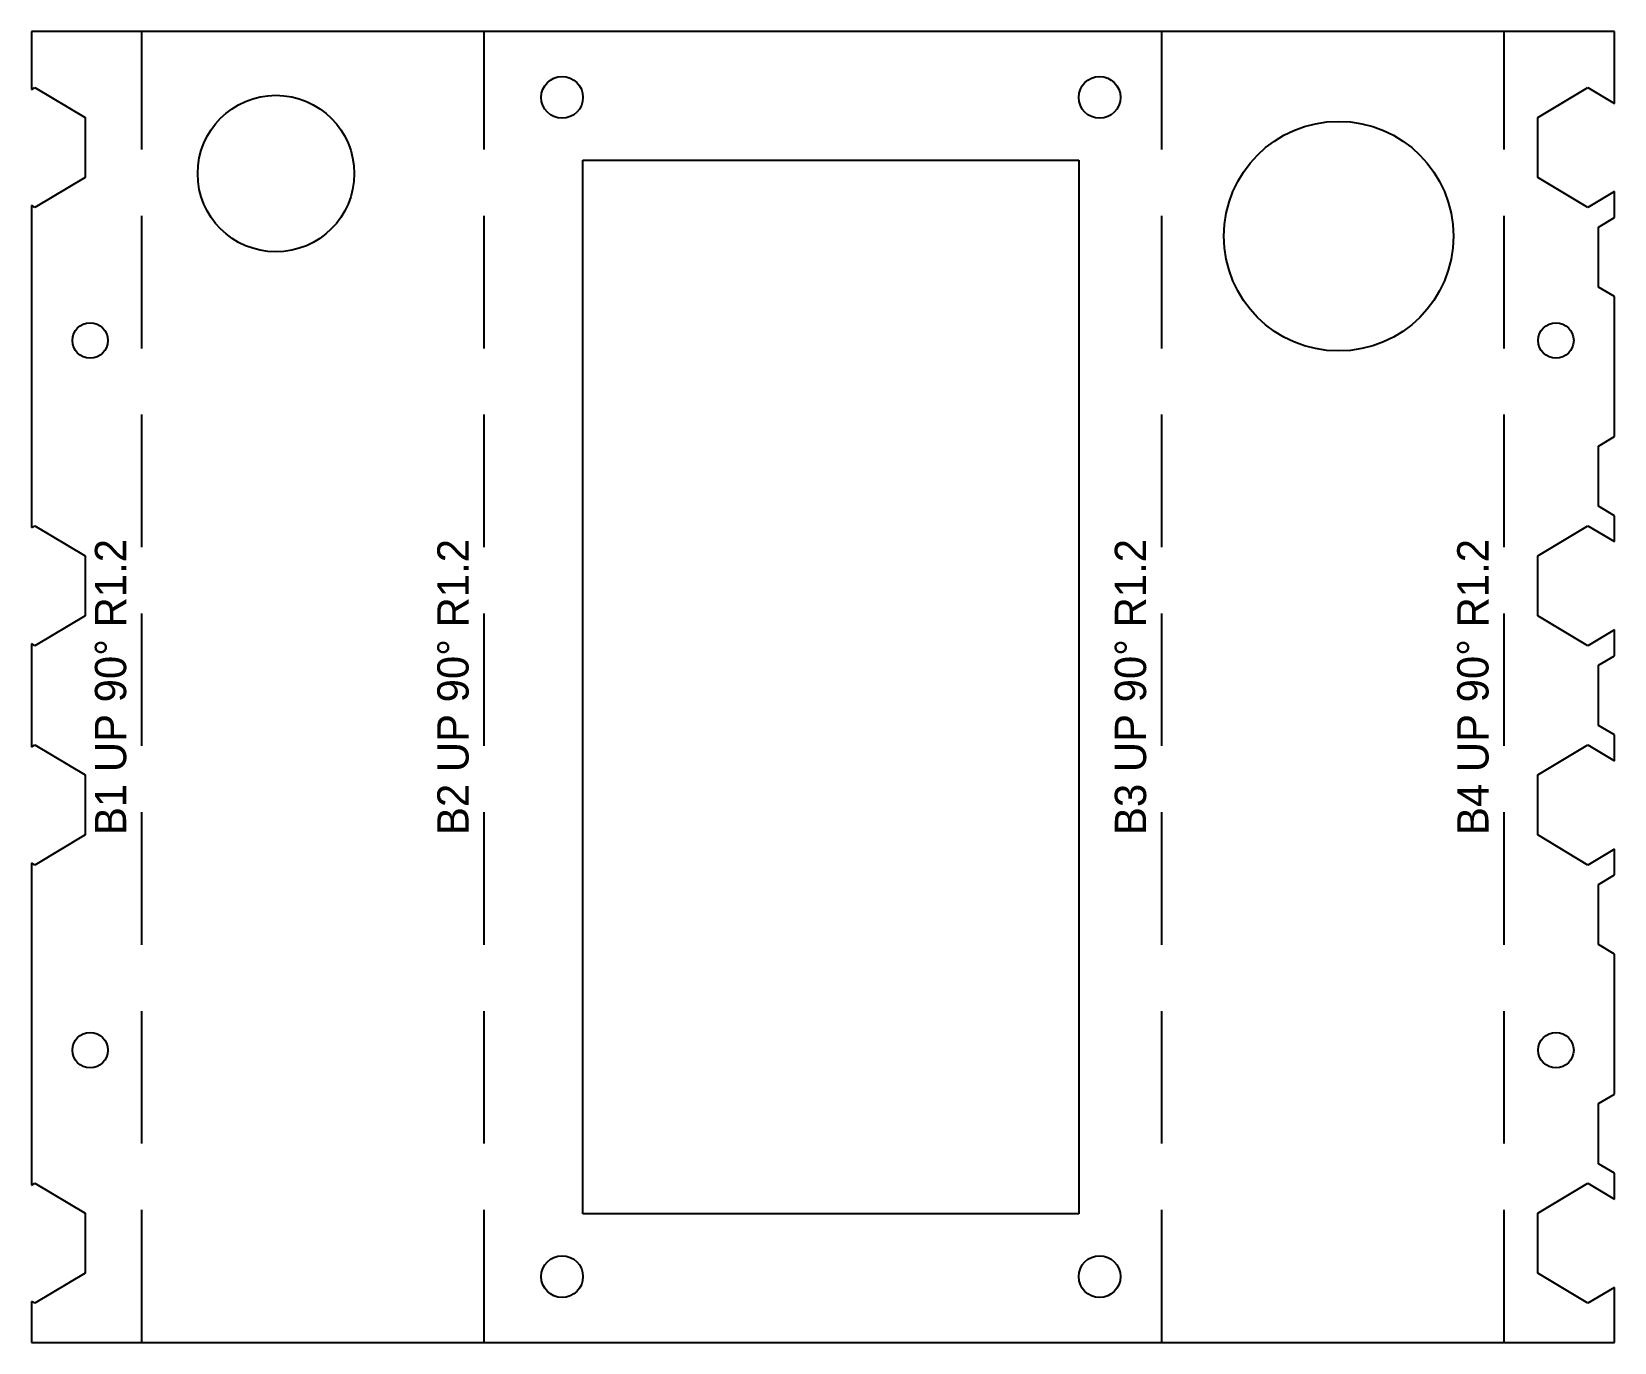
# Model space of a CAD drawing. Header units: millimetres. Extents: x 0 to 152, y 0 to 126.
import ezdxf
from ezdxf.enums import TextEntityAlignment as Align

# ---------------------------------------------------------------- set-up
doc = ezdxf.new("R2010")
doc.units = ezdxf.units.MM
doc.linetypes.add('DASHED', pattern=[19.05, 12.7, -6.35])
for name, color, linetype in [('BEND_NOTES', 8, 'Continuous'), ('BEND_UP', 1, 'DASHED'), ('CUT', 4, 'Continuous'), ('OUTLINE', 7, 'Continuous')]:
    doc.layers.add(name, color=color, linetype=linetype)

msp = doc.modelspace()

# ---------------------------------------------------------------- linework, layer by layer
at = {"layer": 'BEND_UP'}
for p, q in [((10.56, 0), (10.56, 125.6)), ((43.37, 0), (43.37, 125.6)), ((108.29, 0), (108.29, 125.6)), ((141.1, 0), (141.1, 125.6))]:
    msp.add_line(p, q, dxfattribs=at)
at = {"layer": 'CUT'}
for p, q in [((52.83, 113.3), (100.33, 113.3)), ((52.83, 12.3), (52.83, 113.3)), ((100.33, 113.3), (100.33, 12.3)), ((100.33, 12.3), (52.83, 12.3))]:
    msp.add_line(p, q, dxfattribs=at)
for centre, radius in [((50.83, 119.3), 2), ((102.33, 119.3), 2), ((23.41, 112), 7.5), ((125.24, 106), 11), ((5.6, 96), 1.7), ((146.06, 96), 1.7), ((5.6, 28), 1.7), ((146.06, 28), 1.7), ((50.83, 6.3), 2), ((102.33, 6.3), 2)]:
    msp.add_circle(centre, radius, dxfattribs=at)
at = {"layer": 'OUTLINE'}
for p, q in [((9.2, 125.6), (0, 125.6)), ((0, 125.6), (0, 120.07)), ((11.91, 125.6), (9.2, 125.6)), ((42.01, 125.6), (11.91, 125.6)), ((44.73, 125.6), (42.01, 125.6)), ((106.93, 125.6), (44.73, 125.6)), ((109.64, 125.6), (106.93, 125.6)), ((139.74, 125.6), (109.64, 125.6)), ((142.46, 125.6), (139.74, 125.6)), ((151.66, 125.6), (142.46, 125.6)), ((151.66, 118.73), (151.66, 125.6)), ((0, 120.07), (0.32, 120.26)), ((0.32, 120.26), (5.12, 117.38)), ((144.31, 117.38), (149.11, 120.26)), ((149.11, 120.26), (151.66, 118.73)), ((5.12, 117.38), (5.12, 111.62)), ((144.31, 111.62), (144.31, 117.38)), ((5.12, 111.62), (0.32, 108.74)), ((149.11, 108.74), (144.31, 111.62)), ((151.66, 110.27), (149.11, 108.74)), ((151.66, 107.79), (151.66, 110.27)), ((0.32, 108.74), (0, 108.93)), ((0, 108.93), (0, 78.07)), ((150.15, 106.88), (151.66, 107.79)), ((150.15, 101.12), (150.15, 106.88)), ((151.66, 100.21), (150.15, 101.12)), ((151.66, 86.79), (151.66, 100.21)), ((150.15, 85.88), (151.66, 86.79)), ((150.15, 80.12), (150.15, 85.88)), ((151.66, 79.21), (150.15, 80.12)), ((151.66, 76.73), (151.66, 79.21)), ((0, 78.07), (0.32, 78.26)), ((0.32, 78.26), (5.12, 75.38)), ((144.31, 75.38), (149.11, 78.26)), ((149.11, 78.26), (151.66, 76.73)), ((5.12, 75.38), (5.12, 69.62)), ((144.31, 69.62), (144.31, 75.38)), ((5.12, 69.62), (0.32, 66.74)), ((149.11, 66.74), (144.31, 69.62)), ((151.66, 68.27), (149.11, 66.74)), ((151.66, 65.79), (151.66, 68.27)), ((0.32, 66.74), (0, 66.93)), ((0, 66.93), (0, 57.07)), ((150.15, 64.88), (151.66, 65.79)), ((150.15, 59.12), (150.15, 64.88)), ((151.66, 58.21), (150.15, 59.12)), ((151.66, 55.73), (151.66, 58.21)), ((0, 57.07), (0.32, 57.26)), ((0.32, 57.26), (5.12, 54.38)), ((144.31, 54.38), (149.11, 57.26)), ((149.11, 57.26), (151.66, 55.73)), ((5.12, 54.38), (5.12, 48.62)), ((144.31, 48.62), (144.31, 54.38)), ((5.12, 48.62), (0.32, 45.74)), ((149.11, 45.74), (144.31, 48.62)), ((151.66, 47.27), (149.11, 45.74)), ((151.66, 44.79), (151.66, 47.27)), ((0.32, 45.74), (0, 45.93)), ((0, 45.93), (0, 15.07)), ((150.15, 43.88), (151.66, 44.79)), ((150.15, 38.12), (150.15, 43.88)), ((151.66, 37.21), (150.15, 38.12)), ((151.66, 23.79), (151.66, 37.21)), ((150.15, 22.88), (151.66, 23.79)), ((150.15, 17.12), (150.15, 22.88)), ((151.66, 16.21), (150.15, 17.12)), ((0, 15.07), (0.32, 15.26)), ((0.32, 15.26), (5.12, 12.38)), ((144.31, 12.38), (149.11, 15.26)), ((149.11, 15.26), (151.66, 13.73)), ((151.66, 13.73), (151.66, 16.21)), ((5.12, 12.38), (5.12, 6.62)), ((144.31, 6.62), (144.31, 12.38)), ((5.12, 6.62), (0.32, 3.74)), ((149.11, 3.74), (144.31, 6.62)), ((151.66, 5.27), (149.11, 3.74)), ((151.66, 0), (151.66, 5.27)), ((0.32, 3.74), (0, 3.93)), ((0, 3.93), (0, 0)), ((0, 0), (9.2, 0)), ((9.2, 0), (11.91, 0)), ((11.91, 0), (42.01, 0)), ((42.01, 0), (44.73, 0)), ((44.73, 0), (106.93, 0)), ((106.93, 0), (109.64, 0)), ((109.64, 0), (139.74, 0)), ((139.74, 0), (142.46, 0)), ((142.46, 0), (151.66, 0))]:
    msp.add_line(p, q, dxfattribs=at)

# ---------------------------------------------------------------- texts
at = {"layer": 'BEND_NOTES'}
for s, p in [('B1 UP 90%%d R1.2', (9.06, 62.8)), ('B2 UP 90%%d R1.2', (41.87, 62.8)), ('B3 UP 90%%d R1.2', (106.79, 62.8)), ('B4 UP 90%%d R1.2', (139.6, 62.8))]:
    msp.add_text(s, height=3, rotation=90, dxfattribs=at).set_placement(p, align=Align.CENTER)

doc.saveas('drawing.dxf')
